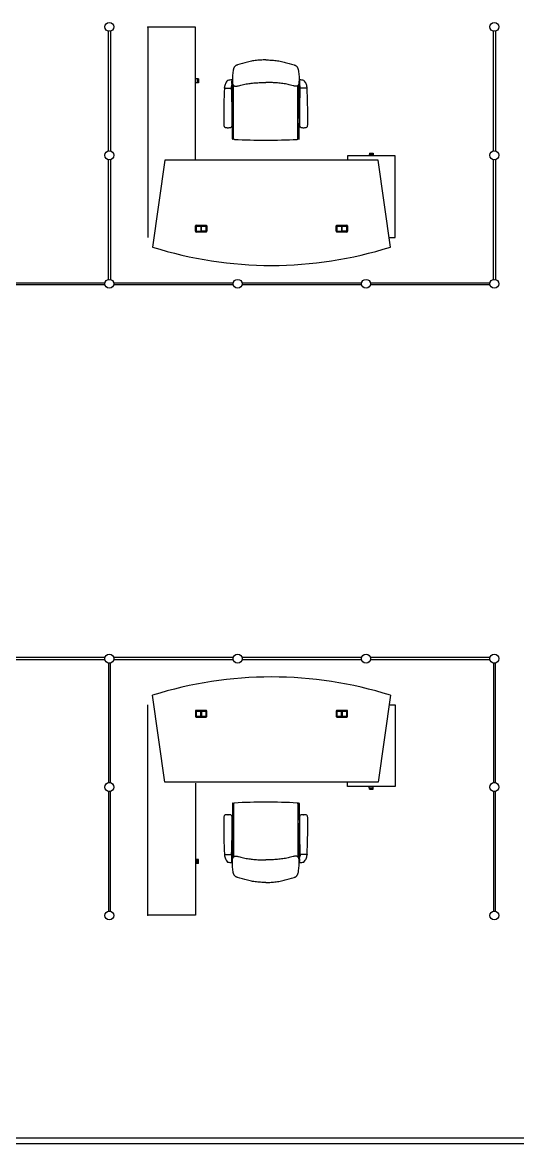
# Model space of a CAD drawing. Header units: millimetres. Extents: x 391350 to 515311, y -283575 to -199845.
# Drawn here: x 439995 to 444239, y -227452 to -217851 of the extents above; entities that cross this region are included whole.
import ezdxf

# ---------------------------------------------------------------- set-up
doc = ezdxf.new("R2010")
doc.units = ezdxf.units.MM

msp = doc.modelspace()

# ---------------------------------------------------------------- linework, layer by layer
at = {"color": 0}
for p, q in [((440731.4, -218951.3), (440731.4, -217926.3)), ((440748.4, -217926.3), (440748.4, -218951.3)), ((441068.7, -217891.6), (441068.7, -219691.6)), ((441478.7, -217891.6), (441068.7, -217891.6)), ((441478.7, -219021.3), (441478.7, -217891.6)), ((444031.4, -218951.3), (444031.4, -217926.3)), ((444048.4, -217926.3), (444048.4, -218951.3)), ((442080.4, -218172.1), (442080.6, -218172.1)), ((442080.6, -218172.1), (442080.4, -218172.1)), ((441491.7, -218334.1), (441478.7, -218334.1)), ((441491.7, -218368.1), (441478.7, -218368.1)), ((441491.7, -218334.1), (441491.7, -218368.1)), ((441503.7, -218334.2), (441491.7, -218334.2)), ((441503.7, -218368), (441491.7, -218368)), ((441503.7, -218334.2), (441503.7, -218368)), ((441726.3, -218412.4, -0.1), (441786.7, -218412.4, -0.1)), ((441726.5, -218412.4, -0.1), (441726.5, -218409.4, -0.1)), ((441786.5, -218412.4, -0.1), (441786.5, -218398.6, -0.1)), ((441790.5, -218344, -0.1), (441790.5, -218382.4, -0.1)), ((441790.5, -218347.4, -0.1), (441793.5, -218352.4, -0.1)), ((441790.5, -218372.4, -0.1), (441790.5, -218352.4, -0.1)), ((441790.5, -218356.4, -0.1), (441790.5, -218354.6, -0.1)), ((441790.5, -218356.2, -0.1), (441790.5, -218368.4, -0.1)), ((441790.5, -218368.4, -0.1), (441790.5, -218370.1, -0.1)), ((441790.5, -218377.4, -0.1), (441793.5, -218372.4, -0.1)), ((441793.5, -218355.4, -0.1), (441793.5, -218352.4, -0.1)), ((441793.5, -218369.4, -0.1), (441793.5, -218355.4, -0.1)), ((441793.5, -218372.4, -0.1), (441793.5, -218369.4, -0.1)), ((441794.5, -218673.3), (441794.5, -218383)), ((441804.5, -218845.1), (441804.5, -218390.5)), ((442356.5, -218845.1), (442356.5, -218390.5)), ((442366.5, -218673.3), (442366.5, -218383)), ((442370.5, -218347.4, -0.1), (442367.5, -218352.4, -0.1)), ((442367.5, -218355.4, -0.1), (442367.5, -218352.4, -0.1)), ((442367.5, -218369.4, -0.1), (442367.5, -218355.4, -0.1)), ((442367.5, -218372.4, -0.1), (442367.5, -218369.4, -0.1)), ((442370.5, -218377.4, -0.1), (442367.5, -218372.4, -0.1)), ((442370.5, -218344, -0.1), (442370.5, -218382.4, -0.1)), ((442370.5, -218372.4, -0.1), (442370.5, -218352.4, -0.1)), ((442370.5, -218356.4, -0.1), (442370.5, -218354.6, -0.1)), ((442370.5, -218356.2, -0.1), (442370.5, -218368.4, -0.1)), ((442370.5, -218368.4, -0.1), (442370.5, -218370.1, -0.1)), ((442434.7, -218412.4, -0.1), (442374.3, -218412.4, -0.1)), ((442374.5, -218412.4, -0.1), (442374.5, -218398.6, -0.1)), ((442434.5, -218412.4, -0.1), (442434.5, -218409.4, -0.1)), ((441791.5, -218706.3), (441791.5, -218680.4)), ((441793, -218676.8), (441793, -218676.9)), ((442368, -218676.8), (442368, -218676.9)), ((442369.5, -218706.3), (442369.5, -218680.4)), ((441756.5, -218752.2, -0.1), (441755.5, -218752.2, -0.1)), ((441756.5, -218752.2, -0.1), (441757.5, -218752.2, -0.1)), ((441793, -218709.9), (441793, -218709.8)), ((441794.5, -218847.9), (441794.5, -218713.4)), ((442366.5, -218847.9), (442366.5, -218713.4)), ((442368, -218709.9), (442368, -218709.8)), ((442404.5, -218752.2, -0.1), (442403.5, -218752.2, -0.1)), ((442404.5, -218752.2, -0.1), (442405.5, -218752.2, -0.1)), ((441797.4, -218849.7), (441804.6, -218846.2)), ((442363.6, -218849.7), (442356.4, -218846.2)), ((442968.2, -218982.1), (443002.2, -218982.1)), ((442968.2, -218982.1), (442968.2, -218994.6)), ((442968.3, -218970.1), (443002.1, -218970.1)), ((442968.3, -218970.1), (442968.3, -218982.1)), ((443002.1, -218970.1), (443002.1, -218982.1)), ((443002.2, -218982.1), (443002.2, -218994.6)), ((440731.4, -220051.3), (440731.4, -219026.3)), ((440748.4, -219026.3), (440748.4, -220051.3)), ((441214.7, -219031.6), (441110.3, -219774.7)), ((443044.7, -219031.6), (441214.7, -219031.6)), ((443190.7, -218994.6), (442779.7, -218994.6)), ((442779.7, -218994.6), (442779.7, -219031.6)), ((443149.1, -219774.7), (443044.7, -219031.6)), ((443190.7, -219691.6), (443190.7, -218994.6)), ((444031.4, -220051.3), (444031.4, -219026.3)), ((444048.4, -219026.3), (444048.4, -220051.3)), ((441477.7, -219639.6), (441477.7, -219593.6)), ((441483.7, -219587.6), (441569.7, -219587.6)), ((441483.7, -219595.6), (441483.7, -219637.6)), ((441569.7, -219645.6), (441483.7, -219645.6)), ((441484.2, -219637.6), (441484.2, -219595.6)), ((441567.7, -219593.6), (441485.7, -219593.6)), ((441485.7, -219594.1), (441526.5, -219594.1)), ((441485.7, -219639.1), (441526.5, -219639.1)), ((441485.7, -219639.6), (441567.7, -219639.6)), ((441524.5, -219594.1), (441524.5, -219639.1)), ((441526.5, -219594.1), (441526.5, -219639.1)), ((441527, -219639.1), (441527, -219594.1)), ((441527, -219594.1), (441567.7, -219594.1)), ((441567.7, -219639.1), (441527, -219639.1)), ((441529, -219639.1), (441529, -219594.1)), ((441569.2, -219595.6), (441569.2, -219637.6)), ((441569.7, -219637.6), (441569.7, -219595.6)), ((441575.7, -219593.6), (441575.7, -219639.6)), ((442683.7, -219639.6), (442683.7, -219593.6)), ((442689.7, -219587.6), (442775.7, -219587.6)), ((442689.7, -219595.6), (442689.7, -219637.6)), ((442775.7, -219645.6), (442689.7, -219645.6)), ((442690.2, -219637.6), (442690.2, -219595.6)), ((442773.7, -219593.6), (442691.7, -219593.6)), ((442691.7, -219594.1), (442732.5, -219594.1)), ((442691.7, -219639.1), (442732.5, -219639.1)), ((442691.7, -219639.6), (442773.7, -219639.6)), ((442730.5, -219594.1), (442730.5, -219639.1)), ((442732.5, -219594.1), (442732.5, -219639.1)), ((442733, -219639.1), (442733, -219594.1)), ((442733, -219594.1), (442773.7, -219594.1)), ((442773.7, -219639.1), (442733, -219639.1)), ((442735, -219639.1), (442735, -219594.1)), ((442775.2, -219595.6), (442775.2, -219637.6)), ((442775.7, -219637.6), (442775.7, -219595.6)), ((442781.7, -219593.6), (442781.7, -219639.6)), ((443137.5, -219691.6), (443190.7, -219691.6)), ((439677.4, -220080.3), (440702.4, -220080.3)), ((440702.4, -220097.3), (439677.4, -220097.3)), ((440777.4, -220080.3), (441802.4, -220080.3)), ((441802.4, -220097.3), (440777.4, -220097.3)), ((441877.4, -220080.3), (442902.4, -220080.3)), ((442902.4, -220097.3), (441877.4, -220097.3)), ((442977.4, -220080.3), (444002.4, -220080.3)), ((444002.4, -220097.3), (442977.4, -220097.3)), ((440702.4, -223290.1), (439677.4, -223290.1)), ((439677.4, -223307.1), (440702.4, -223307.1)), ((441802.4, -223290.1), (440777.4, -223290.1)), ((440777.4, -223307.1), (441802.4, -223307.1)), ((442902.4, -223290.1), (441877.4, -223290.1)), ((441877.4, -223307.1), (442902.4, -223307.1)), ((444002.4, -223290.1), (442977.4, -223290.1)), ((442977.4, -223307.1), (444002.4, -223307.1)), ((440731.4, -223336.1), (440731.4, -224361.1)), ((440748.4, -224361.1), (440748.4, -223336.1)), ((444031.4, -223336.1), (444031.4, -224361.1)), ((444048.4, -224361.1), (444048.4, -223336.1)), ((441068.7, -225495.8), (441068.7, -223695.8)), ((441214.7, -224355.8), (441110.3, -223612.7)), ((443149.1, -223612.7), (443044.7, -224355.8)), ((443137.5, -223695.8), (443190.7, -223695.8)), ((443190.7, -223695.8), (443190.7, -224392.8)), ((441477.7, -223747.8), (441477.7, -223793.8)), ((441569.7, -223741.8), (441483.7, -223741.8)), ((441483.7, -223791.8), (441483.7, -223749.8)), ((441484.2, -223749.8), (441484.2, -223791.8)), ((441485.7, -223747.8), (441567.7, -223747.8)), ((441485.7, -223748.3), (441526.5, -223748.3)), ((441524.5, -223793.3), (441524.5, -223748.3)), ((441526.5, -223793.3), (441526.5, -223748.3)), ((441527, -223748.3), (441527, -223793.3)), ((441567.7, -223748.3), (441527, -223748.3)), ((441529, -223748.3), (441529, -223793.3)), ((441569.2, -223791.8), (441569.2, -223749.8)), ((441569.7, -223749.8), (441569.7, -223791.8)), ((441575.7, -223793.8), (441575.7, -223747.8)), ((442683.7, -223747.8), (442683.7, -223793.8)), ((442775.7, -223741.8), (442689.7, -223741.8)), ((442689.7, -223791.8), (442689.7, -223749.8)), ((442690.2, -223749.8), (442690.2, -223791.8)), ((442691.7, -223747.8), (442773.7, -223747.8)), ((442691.7, -223748.3), (442732.5, -223748.3)), ((442730.5, -223793.3), (442730.5, -223748.3)), ((442732.5, -223793.3), (442732.5, -223748.3)), ((442733, -223748.3), (442733, -223793.3)), ((442773.7, -223748.3), (442733, -223748.3)), ((442735, -223748.3), (442735, -223793.3)), ((442775.2, -223791.8), (442775.2, -223749.8)), ((442775.7, -223749.8), (442775.7, -223791.8)), ((442781.7, -223793.8), (442781.7, -223747.8)), ((441483.7, -223799.8), (441569.7, -223799.8)), ((441485.7, -223793.3), (441526.5, -223793.3)), ((441567.7, -223793.8), (441485.7, -223793.8)), ((441527, -223793.3), (441567.7, -223793.3)), ((442689.7, -223799.8), (442775.7, -223799.8)), ((442691.7, -223793.3), (442732.5, -223793.3)), ((442773.7, -223793.8), (442691.7, -223793.8)), ((442733, -223793.3), (442773.7, -223793.3)), ((443044.7, -224355.8), (441214.7, -224355.8)), ((441478.7, -224366.1), (441478.7, -225495.8)), ((442779.7, -224392.8), (442779.7, -224355.8)), ((440731.4, -224436.1), (440731.4, -225461.1)), ((440748.4, -225461.1), (440748.4, -224436.1)), ((443190.7, -224392.8), (442779.7, -224392.8)), ((442968.2, -224405.3), (442968.2, -224392.8)), ((442968.2, -224405.3), (443002.2, -224405.3)), ((442968.3, -224417.3), (442968.3, -224405.3)), ((442968.3, -224417.3), (443002.1, -224417.3)), ((443002.1, -224417.3), (443002.1, -224405.3)), ((443002.2, -224405.3), (443002.2, -224392.8)), ((444031.4, -224436.1), (444031.4, -225461.1)), ((444048.4, -225461.1), (444048.4, -224436.1)), ((441794.5, -224539.4), (441794.5, -224673.9)), ((441797.4, -224537.6), (441804.6, -224541.1)), ((441804.5, -224542.3), (441804.5, -224996.8)), ((442363.6, -224537.6), (442356.4, -224541.1)), ((442356.5, -224542.3), (442356.5, -224996.8)), ((442366.5, -224539.4), (442366.5, -224673.9)), ((441756.5, -224635.2, -0.1), (441755.5, -224635.2, -0.1)), ((441756.5, -224635.2, -0.1), (441757.5, -224635.2, -0.1)), ((442404.5, -224635.2, -0.1), (442403.5, -224635.2, -0.1)), ((442404.5, -224635.2, -0.1), (442405.5, -224635.2, -0.1)), ((441791.5, -224681.1), (441791.5, -224706.9)), ((441793, -224677.5), (441793, -224677.5)), ((441793, -224710.5), (441793, -224710.5)), ((441794.5, -224714.1), (441794.5, -225004.4)), ((442366.5, -224714.1), (442366.5, -225004.4)), ((442368, -224677.5), (442368, -224677.5)), ((442368, -224710.5), (442368, -224710.5)), ((442369.5, -224681.1), (442369.5, -224706.9)), ((441491.7, -225019.3), (441478.7, -225019.3)), ((441491.7, -225053.3), (441491.7, -225019.3)), ((441503.7, -225019.4), (441491.7, -225019.4)), ((441503.7, -225053.2), (441503.7, -225019.4)), ((441726.3, -224975, -0.1), (441786.7, -224975, -0.1)), ((441726.5, -224975, -0.1), (441726.5, -224977.9, -0.1)), ((441786.5, -224975, -0.1), (441786.5, -224988.7, -0.1)), ((441790.5, -225043.4, -0.1), (441790.5, -225005, -0.1)), ((441790.5, -225010, -0.1), (441793.5, -225015, -0.1)), ((441790.5, -225015, -0.1), (441790.5, -225035, -0.1)), ((441790.5, -225019, -0.1), (441790.5, -225017.2, -0.1)), ((441790.5, -225031.1, -0.1), (441790.5, -225019, -0.1)), ((441790.5, -225031, -0.1), (441790.5, -225032.7, -0.1)), ((441790.5, -225040, -0.1), (441793.5, -225035, -0.1)), ((441793.5, -225015, -0.1), (441793.5, -225018, -0.1)), ((441793.5, -225018, -0.1), (441793.5, -225032, -0.1)), ((441793.5, -225032, -0.1), (441793.5, -225035, -0.1)), ((442370.5, -225010, -0.1), (442367.5, -225015, -0.1)), ((442367.5, -225015, -0.1), (442367.5, -225018, -0.1)), ((442367.5, -225018, -0.1), (442367.5, -225032, -0.1)), ((442367.5, -225032, -0.1), (442367.5, -225035, -0.1)), ((442370.5, -225040, -0.1), (442367.5, -225035, -0.1)), ((442370.5, -225043.4, -0.1), (442370.5, -225005, -0.1)), ((442370.5, -225015, -0.1), (442370.5, -225035, -0.1)), ((442370.5, -225019, -0.1), (442370.5, -225017.2, -0.1)), ((442370.5, -225031.1, -0.1), (442370.5, -225019, -0.1)), ((442370.5, -225031, -0.1), (442370.5, -225032.7, -0.1)), ((442434.7, -224975, -0.1), (442374.3, -224975, -0.1)), ((442374.5, -224975, -0.1), (442374.5, -224988.7, -0.1)), ((442434.5, -224975, -0.1), (442434.5, -224977.9, -0.1)), ((441491.7, -225053.3), (441478.7, -225053.3)), ((441503.7, -225053.2), (441491.7, -225053.2)), ((442080.4, -225215.2), (442080.6, -225215.2)), ((442080.6, -225215.2), (442080.4, -225215.2)), ((441478.7, -225495.8), (441068.7, -225495.8)), ((432645.1, -227401.5), (445120, -227401.5)), ((432645.1, -227451.5), (445120, -227451.5))]:
    msp.add_line(p, q, dxfattribs=at)
at = {"color": 0, "extrusion": (0, 0, -1), "flags": 128}
for points in [[(-442080.5, -218172.2), (-442069.2, -218172.3), (-442057.9, -218172.5), (-442046.7, -218172.8), (-442035.4, -218173.3), (-442024.1, -218174.1), (-442012.8, -218175), (-442001.5, -218176.2), (-441990.3, -218177.5), (-441979.2, -218179.1), (-441968, -218180.9), (-441957, -218182.9), (-441946, -218185.2), (-441935, -218187.7), (-441924.1, -218190.3), (-441913.3, -218193.1), (-441902.4, -218196), (-441880.7, -218202.2), (-441858.9, -218208.5), (-441837, -218214.9), (-441834.3, -218215.8), (-441831.7, -218216.8), (-441829.1, -218217.9), (-441826.6, -218219.1), (-441824.2, -218220.6), (-441821.8, -218222.2), (-441819.7, -218223.9), (-441817.6, -218225.9), (-441815.6, -218227.9), (-441813.8, -218230.1), (-441812.1, -218232.4), (-441810.5, -218234.7), (-441809, -218237.1), (-441807.6, -218239.6), (-441806.4, -218242.2), (-441805.3, -218244.8), (-441804.3, -218247.4), (-441803.4, -218250.1), (-441802.6, -218252.8), (-441801.9, -218255.5), (-441800.8, -218261.1), (-441799.9, -218266.6), (-441798.5, -218277.9), (-441797.3, -218289.1), (-441796.2, -218300.3), (-441795.4, -218311.5), (-441794.8, -218322.6), (-441794.3, -218333.8), (-441794.2, -218345.1), (-441794.3, -218350.9), (-441794.4, -218356.6), (-441794.6, -218362.5), (-441795.1, -218368.3), (-441795.5, -218371.2), (-441796, -218374), (-441796.7, -218376.7), (-441797.6, -218379.4), (-441798.6, -218382), (-441799.9, -218384.5), (-441801.4, -218386.8), (-441803.1, -218389.1), (-441805.2, -218391.1), (-441806.2, -218392), (-441807.4, -218392.8), (-441808.6, -218393.5), (-441809.8, -218394.2), (-441812.4, -218395.3), (-441815.2, -218396.1), (-441818, -218396.7), (-441820.9, -218397), (-441823.8, -218397.1), (-441826.7, -218397.1), (-441829.5, -218396.9), (-441832.4, -218396.6), (-441835.1, -218396.1), (-441840.7, -218394.9), (-441846.1, -218393.5), (-441856.9, -218390.3), (-441867.8, -218387.3), (-441878.8, -218384.5), (-441889.8, -218382.1), (-441900.8, -218379.9), (-441911.9, -218377.9), (-441923.1, -218376), (-441934.2, -218374.3), (-441945.4, -218372.8), (-441956.6, -218371.5), (-441967.8, -218370.3), (-441979.1, -218369.2), (-441990.3, -218368.3), (-442001.6, -218367.5), (-442012.9, -218366.9), (-442024.1, -218366.4), (-442035.4, -218366), (-442058, -218365.5), (-442080.5, -218365.2)], [(-442080.5, -225215.1), (-442069.2, -225215), (-442057.9, -225214.9), (-442046.7, -225214.5), (-442035.4, -225214), (-442024.1, -225213.2), (-442012.8, -225212.3), (-442001.5, -225211.1), (-441990.3, -225209.8), (-441979.2, -225208.2), (-441968, -225206.4), (-441957, -225204.4), (-441946, -225202.1), (-441935, -225199.7), (-441924.1, -225197), (-441913.3, -225194.2), (-441902.4, -225191.3), (-441880.7, -225185.2), (-441858.9, -225178.8), (-441837, -225172.4), (-441834.3, -225171.5), (-441831.7, -225170.5), (-441829.1, -225169.4), (-441826.6, -225168.2), (-441824.2, -225166.8), (-441821.8, -225165.2), (-441819.7, -225163.4), (-441817.6, -225161.5), (-441815.6, -225159.4), (-441813.8, -225157.2), (-441812.1, -225155), (-441810.5, -225152.6), (-441809, -225150.2), (-441807.6, -225147.7), (-441806.4, -225145.2), (-441805.3, -225142.6), (-441804.3, -225139.9), (-441803.4, -225137.2), (-441802.6, -225134.5), (-441801.9, -225131.8), (-441800.8, -225126.3), (-441799.9, -225120.7), (-441798.5, -225109.4), (-441797.3, -225098.2), (-441796.2, -225087), (-441795.4, -225075.9), (-441794.8, -225064.7), (-441794.3, -225053.5), (-441794.2, -225042.2), (-441794.3, -225036.5), (-441794.4, -225030.7), (-441794.6, -225024.8), (-441795.1, -225019), (-441795.5, -225016.1), (-441796, -225013.3), (-441796.7, -225010.6), (-441797.6, -225007.9), (-441798.6, -225005.3), (-441799.9, -225002.8), (-441801.4, -225000.5), (-441803.1, -224998.3), (-441805.2, -224996.3), (-441806.2, -224995.4), (-441807.4, -224994.5), (-441808.6, -224993.8), (-441809.8, -224993.1), (-441812.4, -224992), (-441815.2, -224991.2), (-441818, -224990.7), (-441820.9, -224990.3), (-441823.8, -224990.2), (-441826.7, -224990.2), (-441829.5, -224990.4), (-441832.4, -224990.8), (-441835.1, -224991.2), (-441840.7, -224992.4), (-441846.1, -224993.9), (-441856.9, -224997.1), (-441867.8, -225000.1), (-441878.8, -225002.8), (-441889.8, -225005.2), (-441900.8, -225007.4), (-441911.9, -225009.5), (-441923.1, -225011.3), (-441934.2, -225013), (-441945.4, -225014.5), (-441956.6, -225015.9), (-441967.8, -225017.1), (-441979.1, -225018.1), (-441990.3, -225019), (-442001.6, -225019.8), (-442012.9, -225020.4), (-442024.1, -225020.9), (-442035.4, -225021.3), (-442058, -225021.8), (-442080.5, -225022.1)]]:
    msp.add_lwpolyline(points, dxfattribs=at)
at = {"color": 0, "flags": 128}
for points in [[(442080.5, -218172.2), (442091.8, -218172.3), (442103.1, -218172.5), (442114.4, -218172.8), (442125.7, -218173.3), (442136.9, -218174.1), (442148.2, -218175), (442159.5, -218176.2), (442170.7, -218177.5), (442181.9, -218179.1), (442193, -218180.9), (442204.1, -218182.9), (442215.1, -218185.2), (442226, -218187.7), (442236.9, -218190.3), (442247.8, -218193.1), (442258.6, -218196), (442280.3, -218202.2), (442302.1, -218208.5), (442324, -218214.9), (442326.7, -218215.8), (442329.4, -218216.8), (442331.9, -218217.9), (442334.5, -218219.1), (442336.9, -218220.6), (442339.2, -218222.2), (442341.4, -218223.9), (442343.4, -218225.9), (442345.4, -218227.9), (442347.2, -218230.1), (442349, -218232.4), (442350.6, -218234.7), (442352, -218237.1), (442353.4, -218239.6), (442354.6, -218242.2), (442355.7, -218244.8), (442356.7, -218247.4), (442357.6, -218250.1), (442358.4, -218252.8), (442359.1, -218255.5), (442360.2, -218261.1), (442361.1, -218266.6), (442362.5, -218277.9), (442363.7, -218289.1), (442364.8, -218300.3), (442365.6, -218311.5), (442366.3, -218322.6), (442366.7, -218333.8), (442366.8, -218345.1), (442366.8, -218350.9), (442366.6, -218356.6), (442366.4, -218362.5), (442365.9, -218368.3), (442365.5, -218371.2), (442365, -218374), (442364.3, -218376.7), (442363.5, -218379.4), (442362.4, -218382), (442361.1, -218384.5), (442359.6, -218386.8), (442357.9, -218389.1), (442355.9, -218391.1), (442354.8, -218392), (442353.6, -218392.8), (442352.4, -218393.5), (442351.2, -218394.2), (442348.6, -218395.3), (442345.9, -218396.1), (442343, -218396.7), (442340.1, -218397), (442337.2, -218397.1), (442334.3, -218397.1), (442331.5, -218396.9), (442328.7, -218396.6), (442325.9, -218396.1), (442320.4, -218394.9), (442314.9, -218393.5), (442304.1, -218390.3), (442293.2, -218387.3), (442282.3, -218384.5), (442271.2, -218382.1), (442260.2, -218379.9), (442249.1, -218377.9), (442237.9, -218376), (442226.8, -218374.3), (442215.6, -218372.8), (442204.4, -218371.5), (442193.2, -218370.3), (442181.9, -218369.2), (442170.7, -218368.3), (442159.4, -218367.5), (442148.2, -218366.9), (442136.9, -218366.4), (442125.6, -218366), (442103.1, -218365.5), (442080.5, -218365.2)], [(442080.5, -225215.1), (442091.8, -225215), (442103.1, -225214.9), (442114.4, -225214.5), (442125.7, -225214), (442136.9, -225213.2), (442148.2, -225212.3), (442159.5, -225211.1), (442170.7, -225209.8), (442181.9, -225208.2), (442193, -225206.4), (442204.1, -225204.4), (442215.1, -225202.1), (442226, -225199.7), (442236.9, -225197), (442247.8, -225194.2), (442258.6, -225191.3), (442280.3, -225185.2), (442302.1, -225178.8), (442324, -225172.4), (442326.7, -225171.5), (442329.4, -225170.5), (442331.9, -225169.4), (442334.5, -225168.2), (442336.9, -225166.8), (442339.2, -225165.2), (442341.4, -225163.4), (442343.4, -225161.5), (442345.4, -225159.4), (442347.2, -225157.2), (442349, -225155), (442350.6, -225152.6), (442352, -225150.2), (442353.4, -225147.7), (442354.6, -225145.2), (442355.7, -225142.6), (442356.7, -225139.9), (442357.6, -225137.2), (442358.4, -225134.5), (442359.1, -225131.8), (442360.2, -225126.3), (442361.1, -225120.7), (442362.5, -225109.4), (442363.7, -225098.2), (442364.8, -225087), (442365.6, -225075.9), (442366.3, -225064.7), (442366.7, -225053.5), (442366.8, -225042.2), (442366.8, -225036.5), (442366.6, -225030.7), (442366.4, -225024.8), (442365.9, -225019), (442365.5, -225016.1), (442365, -225013.3), (442364.3, -225010.6), (442363.5, -225007.9), (442362.4, -225005.3), (442361.1, -225002.8), (442359.6, -225000.5), (442357.9, -224998.3), (442355.9, -224996.3), (442354.8, -224995.4), (442353.6, -224994.5), (442352.4, -224993.8), (442351.2, -224993.1), (442348.6, -224992), (442345.9, -224991.2), (442343, -224990.7), (442340.1, -224990.3), (442337.2, -224990.2), (442334.3, -224990.2), (442331.5, -224990.4), (442328.7, -224990.8), (442325.9, -224991.2), (442320.4, -224992.4), (442314.9, -224993.9), (442304.1, -224997.1), (442293.2, -225000.1), (442282.3, -225002.8), (442271.2, -225005.2), (442260.2, -225007.4), (442249.1, -225009.5), (442237.9, -225011.3), (442226.8, -225013), (442215.6, -225014.5), (442204.4, -225015.9), (442193.2, -225017.1), (442181.9, -225018.1), (442170.7, -225019), (442159.4, -225019.8), (442148.2, -225020.4), (442136.9, -225020.9), (442125.6, -225021.3), (442103.1, -225021.8), (442080.5, -225022.1)]]:
    msp.add_lwpolyline(points, dxfattribs=at)
at = {"color": 0}
for centre in [(440739.9, -217888.8), (444039.9, -217888.8), (440739.9, -218988.8), (444039.9, -218988.8), (440739.9, -220088.8), (441839.9, -220088.8), (442939.9, -220088.8), (444039.9, -220088.8), (440739.9, -223298.6), (441839.9, -223298.6), (442939.9, -223298.6), (444039.9, -223298.6), (440739.9, -224398.6), (444039.9, -224398.6), (440739.9, -225498.6), (444039.9, -225498.6)]:
    msp.add_circle(centre, 38, dxfattribs=at)
for centre, radius, start, end in [((448620.7, -218673.5, -0.1), 6900, 177.83752, 180.10731), ((441726.3, -218413.2, -0.1), 0.8, 90, 177.83752), ((441796.5, -218409.4, -0.1), 70, 163.87626, 180), ((441825.3, -218417.8, -0.1), 100, 146.19405, 163.87626), ((441866.9, -218445.6, -0.1), 150, 138.88408, 146.19405), ((441754.3, -218347.3, -0.1), 0.5, 100.43772, 138.88408), ((441866.9, -218445.6, -0.1), 150, 138.81747, 138.88408), ((441808.5, -218641.8, -0.1), 300, 100.43772, 100.471), ((441808.5, -218641.8, -0.1), 300, 93.7447, 100.43772), ((441821.5, -218398.6, -0.1), 35, 152.33955, 180), ((441786.7, -218413.2, -0.1), 0.8, 2.16248, 90), ((434892.4, -218673.5, -0.1), 6900, 359.89269, 2.16248), ((441789, -218344, -0.1), 1.5, 0, 93.7447), ((441810.5, -218383), 16, 152.09063, 180), ((442350.5, -218383), 16, 0, 27.90937), ((449268.6, -218673.5, -0.1), 6900, 177.83752, 180.10731), ((442372, -218344, -0.1), 1.5, 86.2553, 180), ((442339.5, -218398.6, -0.1), 35, 0, 27.66045), ((442352.5, -218641.8, -0.1), 300, 79.56228, 86.2553), ((442374.3, -218413.2, -0.1), 0.8, 90, 177.83752), ((442406.8, -218347.3, -0.1), 0.5, 41.11592, 79.56228), ((442352.5, -218641.8, -0.1), 300, 79.529, 79.56228), ((442294.1, -218445.6, -0.1), 150, 41.11592, 41.18253), ((442294.1, -218445.6, -0.1), 150, 33.80595, 41.11592), ((442335.7, -218417.8, -0.1), 100, 16.12374, 33.80595), ((442364.5, -218409.4, -0.1), 70, 0, 16.12374), ((442434.7, -218413.2, -0.1), 0.8, 2.16248, 90), ((435540.4, -218673.5, -0.1), 6900, 359.89269, 2.16248), ((442982.4, -218702.2, -0.1), 1261.9, 179.28359, 181.17149), ((441796.5, -218680.4), 5, 135, 180), ((440530.7, -218702.2, -0.1), 1261.9, 358.82851, 0.71641), ((441789.5, -218673.3), 5, 315, 0), ((442371.5, -218673.3), 5, 180, 225), ((442364.5, -218680.4), 5, 0, 45), ((443630.4, -218702.2, -0.1), 1261.9, 179.28359, 181.17149), ((441178.6, -218702.2, -0.1), 1261.9, 358.82851, 0.71641), ((441758.2, -218727.8, -0.1), 37.4, 180.21239, 200.25934), ((441736, -218736.2, -0.1), 13.7, 199.42987, 238.47093), ((441740.5, -218728.7, -0.1), 22.5, 238.72823, 262.01307), ((441748.3, -218692, -0.1), 59.9, 259.47044, 267.39304), ((441757.9, -218515.5, -0.1), 236.7, 267.02511, 269.43237), ((441755.2, -218515.5, -0.1), 236.7, 270.56763, 272.97489), ((441764.7, -218692, -0.1), 59.9, 272.60696, 280.52956), ((441772.5, -218728.7, -0.1), 22.5, 277.98693, 301.27177), ((441777, -218736.2, -0.1), 13.7, 301.52907, 340.57013), ((441754.8, -218727.8, -0.1), 37.4, 339.74066, 359.78761), ((441796.5, -218706.3), 5, 180, 225), ((441789.5, -218713.4), 5, 0, 45), ((442371.5, -218713.4), 5, 135, 180), ((442364.5, -218706.3), 5, 315, 0), ((442406.2, -218727.8, -0.1), 37.4, 180.21239, 200.25934), ((442384, -218736.2, -0.1), 13.7, 199.42987, 238.47093), ((442388.5, -218728.7, -0.1), 22.5, 238.72823, 262.01307), ((442396.3, -218692, -0.1), 59.9, 259.47044, 267.39304), ((442405.8, -218515.5, -0.1), 236.7, 267.02511, 269.43237), ((442403.2, -218515.5, -0.1), 236.7, 270.56763, 272.97489), ((442412.7, -218692, -0.1), 59.9, 272.60696, 280.52956), ((442420.5, -218728.7, -0.1), 22.5, 277.98693, 301.27177), ((442425, -218736.2, -0.1), 13.7, 301.52907, 340.57013), ((442402.8, -218727.8, -0.1), 37.4, 339.74066, 359.78761), ((441796.5, -218847.9), 2, 180, 295.85081), ((441811.5, -218845.1), 7, 180, 266.91538), ((442080.5, -213853.3), 5006, 266.91538, 270), ((442080.5, -213853.3), 5006, 270, 273.08462), ((442349.5, -218845.1), 7, 273.08462, 0), ((442364.5, -218847.9), 2, 244.14919, 0), ((441483.7, -219593.6), 6, 90, 180), ((441483.7, -219639.6), 6, 180, 270), ((441485.7, -219595.6), 2, 90, 180), ((441485.7, -219637.6), 2, 180, 270), ((441485.7, -219595.6), 1.5, 90, 180), ((441485.7, -219637.6), 1.5, 180, 270), ((441567.7, -219595.6), 2, 0, 90), ((441567.7, -219595.6), 1.5, 0, 90), ((441567.7, -219637.6), 2, 270, 0), ((441567.7, -219637.6), 1.5, 270, 0), ((441569.7, -219593.6), 6, 0, 90), ((441569.7, -219639.6), 6, 270, 0), ((442689.7, -219593.6), 6, 90, 180), ((442689.7, -219639.6), 6, 180, 270), ((442691.7, -219595.6), 2, 90, 180), ((442691.7, -219637.6), 2, 180, 270), ((442691.7, -219595.6), 1.5, 90, 180), ((442691.7, -219637.6), 1.5, 180, 270), ((442773.7, -219595.6), 2, 0, 90), ((442773.7, -219595.6), 1.5, 0, 90), ((442773.7, -219637.6), 1.5, 270, 0), ((442773.7, -219637.6), 2, 270, 0), ((442775.7, -219593.6), 6, 0, 90), ((442775.7, -219639.6), 6, 270, 0), ((442129.7, -216541.4), 3390.2, 252.50031, 287.49969), ((442129.7, -226846), 3390.2, 72.50031, 107.49969), ((441483.7, -223747.8), 6, 90, 180), ((441485.7, -223749.8), 2, 90, 180), ((441485.7, -223791.8), 2, 180, 270), ((441485.7, -223749.8), 1.5, 90, 180), ((441485.7, -223791.8), 1.5, 180, 270), ((441567.7, -223749.8), 2, 0, 90), ((441567.7, -223749.8), 1.5, 0, 90), ((441567.7, -223791.8), 2, 270, 0), ((441567.7, -223791.8), 1.5, 270, 0), ((441569.7, -223747.8), 6, 0, 90), ((442689.7, -223747.8), 6, 90, 180), ((442691.7, -223749.8), 2, 90, 180), ((442691.7, -223791.8), 2, 180, 270), ((442691.7, -223749.8), 1.5, 90, 180), ((442691.7, -223791.8), 1.5, 180, 270), ((442773.7, -223749.8), 2, 0, 90), ((442773.7, -223749.8), 1.5, 0, 90), ((442773.7, -223791.8), 1.5, 270, 0), ((442773.7, -223791.8), 2, 270, 0), ((442775.7, -223747.8), 6, 0, 90), ((441483.7, -223793.8), 6, 180, 270), ((441569.7, -223793.8), 6, 270, 0), ((442689.7, -223793.8), 6, 180, 270), ((442775.7, -223793.8), 6, 270, 0), ((441796.5, -224539.4), 2, 64.14919, 180), ((441811.5, -224542.3), 7, 93.08462, 180), ((442080.5, -229534), 5006, 90, 93.08462), ((442080.5, -229534), 5006, 86.91538, 90), ((442349.5, -224542.3), 7, 0, 86.91538), ((442364.5, -224539.4), 2, 0, 115.85081), ((441758.2, -224659.5, -0.1), 37.4, 159.74066, 179.78761), ((441736, -224651.1, -0.1), 13.7, 121.52907, 160.57013), ((441740.5, -224658.7, -0.1), 22.5, 97.98693, 121.27177), ((441748.3, -224695.3, -0.1), 59.9, 92.60696, 100.52956), ((441757.9, -224871.9, -0.1), 236.7, 90.56763, 92.97489), ((441755.2, -224871.9, -0.1), 236.7, 87.02511, 89.43237), ((441764.7, -224695.3, -0.1), 59.9, 79.47044, 87.39304), ((441772.5, -224658.7, -0.1), 22.5, 58.72823, 82.01307), ((441777, -224651.1, -0.1), 13.7, 19.42987, 58.47093), ((441754.8, -224659.5, -0.1), 37.4, 0.21239, 20.25934), ((442406.2, -224659.5, -0.1), 37.4, 159.74066, 179.78761), ((442384, -224651.1, -0.1), 13.7, 121.52907, 160.57013), ((442388.5, -224658.7, -0.1), 22.5, 97.98693, 121.27177), ((442396.3, -224695.3, -0.1), 59.9, 92.60696, 100.52956), ((442405.8, -224871.9, -0.1), 236.7, 90.56763, 92.97489), ((442403.2, -224871.9, -0.1), 236.7, 87.02511, 89.43237), ((442412.7, -224695.3, -0.1), 59.9, 79.47044, 87.39304), ((442420.5, -224658.7, -0.1), 22.5, 58.72823, 82.01307), ((442425, -224651.1, -0.1), 13.7, 19.42987, 58.47093), ((442402.8, -224659.5, -0.1), 37.4, 0.21239, 20.25934), ((442982.4, -224685.1, -0.1), 1261.9, 178.82851, 180.71641), ((448620.7, -224713.8, -0.1), 6900, 179.89269, 182.16248), ((434892.4, -224713.8, -0.1), 6900, 357.83752, 0.10731), ((441796.5, -224681.1), 5, 135, 180), ((441796.5, -224706.9), 5, 180, 225), ((440530.7, -224685.1, -0.1), 1261.9, 359.28359, 1.17149), ((441789.5, -224673.9), 5, 315, 0), ((441789.5, -224714.1), 5, 0, 45), ((442371.5, -224673.9), 5, 180, 225), ((442371.5, -224714.1), 5, 135, 180), ((442364.5, -224681.1), 5, 0, 45), ((442364.5, -224706.9), 5, 315, 0), ((443630.4, -224685.1, -0.1), 1261.9, 178.82851, 180.71641), ((449268.6, -224713.8, -0.1), 6900, 179.89269, 182.16248), ((435540.4, -224713.8, -0.1), 6900, 357.83752, 0.10731), ((441178.6, -224685.1, -0.1), 1261.9, 359.28359, 1.17149), ((441726.3, -224974.2, -0.1), 0.8, 182.16248, 270), ((441796.5, -224977.9, -0.1), 70, 180, 196.12374), ((441825.3, -224969.6, -0.1), 100, 196.12374, 213.80595), ((441866.9, -224941.7, -0.1), 150, 213.80595, 221.11592), ((441754.3, -225040.1, -0.1), 0.5, 221.11592, 259.56228), ((441866.9, -224941.7, -0.1), 150, 221.11592, 221.18253), ((441808.5, -224745.5, -0.1), 300, 259.529, 259.56228), ((441808.5, -224745.5, -0.1), 300, 259.56228, 266.2553), ((441821.5, -224988.7, -0.1), 35, 180, 207.66045), ((441786.7, -224974.2, -0.1), 0.8, 270, 357.83752), ((441810.5, -225004.4), 16, 180, 207.90937), ((442350.5, -225004.4), 16, 332.09063, 0), ((442339.5, -224988.7, -0.1), 35, 332.33955, 0), ((442352.5, -224745.5, -0.1), 300, 273.7447, 280.43772), ((442374.3, -224974.2, -0.1), 0.8, 182.16248, 270), ((442406.8, -225040.1, -0.1), 0.5, 280.43772, 318.88408), ((442352.5, -224745.5, -0.1), 300, 280.43772, 280.471), ((442294.1, -224941.7, -0.1), 150, 318.81747, 318.88408), ((442294.1, -224941.7, -0.1), 150, 318.88408, 326.19405), ((442335.7, -224969.6, -0.1), 100, 326.19405, 343.87626), ((442364.5, -224977.9, -0.1), 70, 343.87626, 0), ((442434.7, -224974.2, -0.1), 0.8, 270, 357.83752), ((441789, -225043.4, -0.1), 1.5, 266.2553, 0), ((442372, -225043.4, -0.1), 1.5, 180, 273.7447)]:
    msp.add_arc(centre, radius, start, end, dxfattribs=at)
for p in [(441068.7, -217891.6), (441068.7, -225495.8)]:
    msp.add_point(p, dxfattribs=at)

doc.saveas('drawing.dxf')
